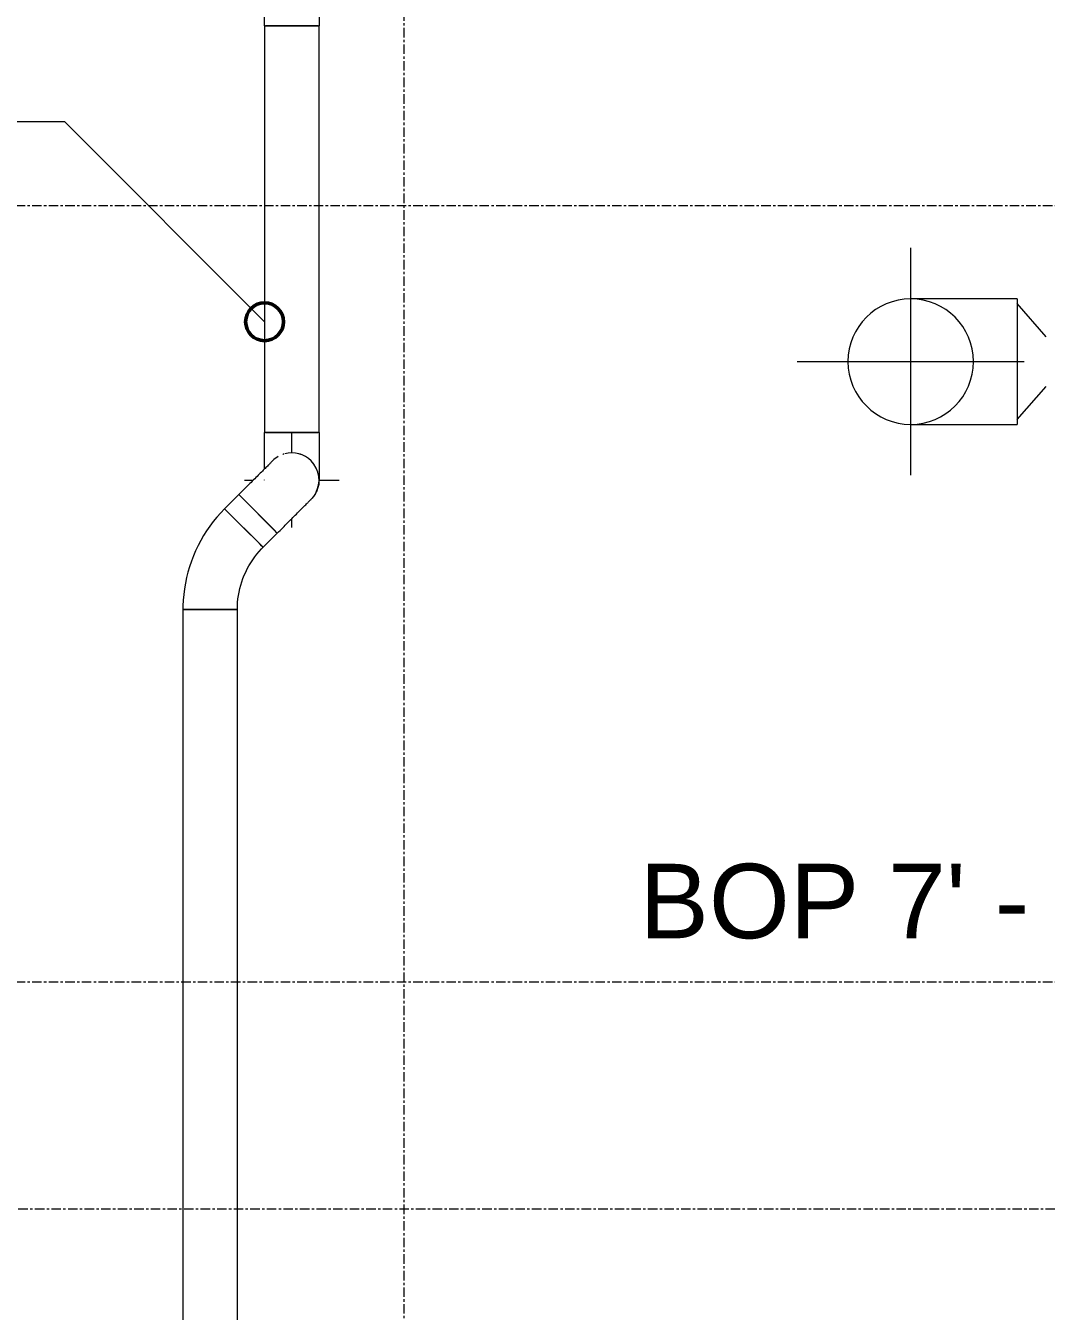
# Model space of a CAD drawing. Header units: inches. Extents: x -3679 to 241, y -496 to 1784.
# Drawn here: x -494 to -440.1, y 546.6 to 614.5 of the extents above; entities that cross this region are included whole.
import ezdxf

# ---------------------------------------------------------------- set-up
doc = ezdxf.new("R2010")
doc.units = ezdxf.units.IN
doc.header["$MEASUREMENT"] = 0
doc.linetypes.add('Grid Line', pattern=[0.875, 0.5, -0.125, 0.125, -0.125])
for name, color, linetype, lineweight in [('G-ANNO-DIMS', 251, 'Continuous', 9), ('P-PIPE', 1, 'Continuous', 9), ('P-PIPE-CNTR', 1, 'Continuous', 9), ('S-GRID', 8, 'Continuous', 9)]:
    doc.layers.add(name, color=color, linetype=linetype, lineweight=lineweight)
doc.styles.add('Arial', font='arial.ttf', dxfattribs={"height": 3.934132})

# ---------------------------------------------------------------- blocks, each defined once
blk = doc.blocks.new('Elbow - Welded - Generic - Standard-V52-SECOND LEVEL')
at = {"layer": 'P-PIPE'}
for p, q in [((-478.495, 616.993), (-478.495, 616.987)), ((-481.177, 614.476), (-481.32, 614.476)), ((-480.651, 614.476), (-481.177, 614.476)), ((-480.304, 614.476), (-480.651, 614.476)), ((-479.932, 614.476), (-480.304, 614.476)), ((-479.56, 614.476), (-479.932, 614.476)), ((-479.214, 614.476), (-479.56, 614.476)), ((-478.916, 614.476), (-479.213, 614.476)), ((-478.688, 614.476), (-478.916, 614.476)), ((-478.544, 614.476), (-478.687, 614.476))]:
    blk.add_line(p, q, dxfattribs=at)
at = {"layer": 'P-PIPE', "flags": 128}
for points in [[(-481.369, 616.995), (-481.368, 617.053), (-481.364, 617.11), (-481.359, 617.167), (-481.351, 617.224), (-481.34, 617.281), (-481.328, 617.337), (-481.313, 617.392), (-481.296, 617.447), (-481.277, 617.502), (-481.256, 617.555), (-481.232, 617.607), (-481.207, 617.659), (-481.179, 617.709), (-481.15, 617.759), (-481.118, 617.807), (-481.085, 617.853), (-481.049, 617.899), (-481.012, 617.943), (-480.974, 617.985), (-480.933, 618.026), (-480.891, 618.065), (-480.848, 618.103), (-480.803, 618.139), (-480.756, 618.172), (-480.708, 618.205), (-480.659, 618.235), (-480.609, 618.263), (-480.558, 618.289), (-480.506, 618.313), (-480.453, 618.335), (-480.399, 618.354), (-480.344, 618.372), (-480.289, 618.387), (-480.233, 618.401), (-480.176, 618.411), (-480.119, 618.42), (-480.062, 618.426), (-480.005, 618.43), (-479.948, 618.432), (-479.932, 618.432)], [(-481.369, 614.476), (-481.369, 614.576), (-481.369, 614.677), (-481.369, 614.777), (-481.369, 614.877), (-481.369, 614.976), (-481.369, 615.075), (-481.369, 615.172), (-481.369, 615.268), (-481.369, 615.363), (-481.369, 615.457), (-481.369, 615.549), (-481.369, 615.639), (-481.369, 615.728), (-481.369, 615.814), (-481.369, 615.898), (-481.369, 615.98), (-481.369, 616.06), (-481.369, 616.137), (-481.369, 616.211), (-481.369, 616.283), (-481.369, 616.352), (-481.369, 616.418), (-481.369, 616.48), (-481.369, 616.54), (-481.369, 616.596), (-481.369, 616.649), (-481.369, 616.698), (-481.369, 616.744), (-481.369, 616.786), (-481.369, 616.824), (-481.369, 616.859), (-481.369, 616.89), (-481.369, 616.916), (-481.369, 616.94), (-481.369, 616.959), (-481.369, 616.974), (-481.369, 616.985), (-481.369, 616.992), (-481.369, 616.995), (-481.369, 616.995)], [(-478.495, 615.561), (-478.495, 615.482), (-478.495, 615.389), (-478.495, 615.294), (-478.495, 615.198), (-478.495, 615.101), (-478.495, 615.003), (-478.495, 614.904), (-478.495, 614.804), (-478.495, 614.704), (-478.495, 614.604), (-478.495, 614.503), (-478.495, 614.476)]]:
    blk.add_lwpolyline(points, dxfattribs=at)
blk = doc.blocks.new('Elbow - Welded - Generic - Standard-V53-SECOND LEVEL')
at = {"layer": 'P-PIPE'}
for p, q in [((-481.32, 593.015), (-481.177, 593.015)), ((-481.177, 593.015), (-480.949, 593.015)), ((-480.948, 593.015), (-480.651, 593.015)), ((-480.651, 593.015), (-480.304, 593.015)), ((-480.304, 593.015), (-479.932, 593.015)), ((-479.932, 593.015), (-479.56, 593.015)), ((-479.56, 593.015), (-479.214, 593.015)), ((-479.213, 593.015), (-478.916, 593.015)), ((-478.916, 593.015), (-478.688, 593.015)), ((-478.687, 593.015), (-478.544, 593.015)), ((-481.369, 590.497), (-481.369, 590.503))]:
    blk.add_line(p, q, dxfattribs=at)
at = {"layer": 'P-PIPE', "flags": 128}
for points in [[(-481.369, 591.088), (-481.369, 591.121), (-481.369, 591.189), (-481.369, 591.26), (-481.369, 591.333), (-481.369, 591.41), (-481.369, 591.489), (-481.369, 591.57), (-481.369, 591.654), (-481.369, 591.739), (-481.369, 591.827), (-481.369, 591.917), (-481.369, 592.009), (-481.369, 592.102), (-481.369, 592.197), (-481.369, 592.293), (-481.369, 592.39), (-481.369, 592.488), (-481.369, 592.587), (-481.369, 592.686), (-481.369, 592.787), (-481.369, 592.887), (-481.369, 592.988), (-481.369, 593.015)], [(-478.495, 593.015), (-478.495, 592.914), (-478.495, 592.814), (-478.495, 592.713), (-478.495, 592.614), (-478.495, 592.514), (-478.495, 592.416), (-478.495, 592.319), (-478.495, 592.222), (-478.495, 592.127), (-478.495, 592.034), (-478.495, 591.942), (-478.495, 591.851), (-478.495, 591.763), (-478.495, 591.677), (-478.495, 591.592), (-478.495, 591.51), (-478.495, 591.431), (-478.495, 591.354), (-478.495, 591.279), (-478.495, 591.207), (-478.495, 591.139), (-478.495, 591.073), (-478.495, 591.01), (-478.495, 590.951), (-478.495, 590.895), (-478.495, 590.842), (-478.495, 590.793), (-478.495, 590.747), (-478.495, 590.705), (-478.495, 590.667), (-478.495, 590.632), (-478.495, 590.601), (-478.495, 590.574), (-478.495, 590.551), (-478.495, 590.532), (-478.495, 590.517), (-478.495, 590.506), (-478.495, 590.499), (-478.495, 590.495), (-478.495, 590.495)], [(-478.495, 590.495), (-478.496, 590.438), (-478.5, 590.38), (-478.505, 590.323), (-478.513, 590.266), (-478.524, 590.21), (-478.536, 590.154), (-478.551, 590.098), (-478.568, 590.043), (-478.587, 589.989), (-478.608, 589.936), (-478.632, 589.883), (-478.657, 589.832), (-478.685, 589.781), (-478.715, 589.732), (-478.746, 589.684), (-478.779, 589.637), (-478.815, 589.592), (-478.852, 589.548), (-478.89, 589.505), (-478.931, 589.464)]]:
    blk.add_lwpolyline(points, dxfattribs=at)
blk = doc.blocks.new('Elbow - Welded - Generic - Standard-V58-SECOND LEVEL')
at = {"layer": 'P-PIPE'}
for p, q in [((-1967.52, 596.988), (-1967.52, 597.131)), ((-1967.52, 596.759), (-1967.52, 596.987)), ((-1967.52, 596.462), (-1967.52, 596.759)), ((-1967.52, 596.115), (-1967.52, 596.461)), ((-1967.52, 595.743), (-1967.52, 596.115)), ((-1967.52, 595.371), (-1967.52, 595.743)), ((-1967.52, 595.024), (-1967.52, 595.371)), ((-1967.52, 594.727), (-1967.52, 595.024)), ((-1967.52, 594.498), (-1967.52, 594.726)), ((-1967.52, 594.355), (-1967.52, 594.498))]:
    blk.add_line(p, q, dxfattribs=at)
at = {"layer": 'P-PIPE', "flags": 128}
for points in [[(-1965, 597.18), (-1965.002, 597.18), (-1965.008, 597.18), (-1965.018, 597.18), (-1965.032, 597.18), (-1965.05, 597.18), (-1965.072, 597.18), (-1965.098, 597.18), (-1965.128, 597.18), (-1965.162, 597.18), (-1965.199, 597.18), (-1965.24, 597.18), (-1965.285, 597.18), (-1965.333, 597.18), (-1965.385, 597.18), (-1965.44, 597.18), (-1965.499, 597.18), (-1965.56, 597.18), (-1965.625, 597.18), (-1965.693, 597.18), (-1965.764, 597.18), (-1965.838, 597.18), (-1965.914, 597.18), (-1965.993, 597.18), (-1966.075, 597.18), (-1966.158, 597.18), (-1966.244, 597.18), (-1966.332, 597.18), (-1966.422, 597.18), (-1966.513, 597.18), (-1966.607, 597.18), (-1966.701, 597.18), (-1966.797, 597.18), (-1966.894, 597.18), (-1966.992, 597.18), (-1967.091, 597.18), (-1967.191, 597.18), (-1967.291, 597.18), (-1967.392, 597.18), (-1967.492, 597.18), (-1967.52, 597.18)], [(-1967.52, 594.306), (-1967.419, 594.306), (-1967.318, 594.306), (-1967.218, 594.306), (-1967.118, 594.306), (-1967.019, 594.306), (-1966.921, 594.306), (-1966.823, 594.306), (-1966.727, 594.306), (-1966.632, 594.306), (-1966.538, 594.306), (-1966.446, 594.306), (-1966.356, 594.306), (-1966.268, 594.306), (-1966.181, 594.306), (-1966.097, 594.306), (-1966.015, 594.306), (-1965.935, 594.306), (-1965.858, 594.306), (-1965.784, 594.306), (-1965.712, 594.306), (-1965.643, 594.306), (-1965.578, 594.306), (-1965.515, 594.306), (-1965.456, 594.306), (-1965.399, 594.306), (-1965.347, 594.306), (-1965.297, 594.306), (-1965.252, 594.306), (-1965.21, 594.306), (-1965.171, 594.306), (-1965.137, 594.306), (-1965.106, 594.306), (-1965.079, 594.306), (-1965.056, 594.306), (-1965.037, 594.306), (-1965.022, 594.306), (-1965.01, 594.306), (-1965.003, 594.306), (-1965, 594.306), (-1965, 594.306)]]:
    blk.add_lwpolyline(points, dxfattribs=at)
at = {"layer": 'P-PIPE'}
for start, end in [(75, 90), (0, 60), (285, 0)]:
    blk.add_arc((-1965, 595.743), 1.437, start, end, dxfattribs=at)
blk = doc.blocks.new('Elbow - Welded - Generic - Standard-1134765-SECOND LEVEL')
at = {"layer": 'P-PIPE'}
for p, q in [((0.8, 2.763), (0.901, 2.662)), ((0.902, 2.662), (1.063, 2.5)), ((1.063, 2.5), (1.273, 2.29)), ((1.274, 2.29), (1.519, 2.045)), ((1.519, 2.045), (2.045, 1.519)), ((-2.52, 1.245), (-2.52, 1.388)), ((2.045, 1.519), (2.29, 1.274)), ((-2.52, 1.017), (-2.52, 1.244)), ((-2.52, 0.719), (-2.52, 1.016)), ((-2.52, 0.372), (-2.52, 0.719)), ((2.29, 1.273), (2.5, 1.063)), ((2.5, 1.063), (2.662, 0.902)), ((2.662, 0.901), (2.763, 0.8)), ((-2.52, -0.372), (-2.52, 0.372)), ((-2.52, -0.719), (-2.52, -0.372)), ((-2.52, -1.016), (-2.52, -0.719)), ((-2.52, -1.244), (-2.52, -1.017)), ((-2.52, -1.388), (-2.52, -1.245))]:
    blk.add_line(p, q, dxfattribs=at)
at = {"layer": 'P-PIPE', "flags": 128}
for points in [[(0.766, 2.798), (0.632, 2.669), (0.493, 2.546), (0.349, 2.428), (0.2, 2.316), (0.047, 2.211), (-0.11, 2.111), (-0.27, 2.018), (-0.435, 1.931), (-0.602, 1.851), (-0.773, 1.778), (-0.947, 1.711), (-1.123, 1.652), (-1.301, 1.6), (-1.481, 1.555), (-1.663, 1.517), (-1.847, 1.486), (-2.031, 1.463), (-2.216, 1.447), (-2.402, 1.439), (-2.52, 1.437)], [(-2.52, -1.437), (-2.219, -1.431), (-1.919, -1.413), (-1.619, -1.383), (-1.322, -1.341), (-1.026, -1.287), (-0.732, -1.221), (-0.441, -1.144), (-0.154, -1.055), (0.129, -0.955), (0.409, -0.843), (0.683, -0.721), (0.953, -0.587), (1.217, -0.443), (1.475, -0.288), (1.726, -0.124), (1.971, 0.051), (2.209, 0.236), (2.439, 0.429), (2.661, 0.632), (2.798, 0.766)]]:
    blk.add_lwpolyline(points, dxfattribs=at)

msp = doc.modelspace()

# ---------------------------------------------------------------- linework, layer by layer
at = {"layer": 'G-ANNO-DIMS'}
for p, q in [((-491.916, 609.403), (-507.977, 609.403)), ((-481.37, 598.856), (-491.916, 609.403))]:
    msp.add_line(p, q, dxfattribs=at)
at = {"layer": 'G-ANNO-DIMS', "lineweight": 50}
msp.add_circle((-481.37, 598.856), 1, dxfattribs=at)
at = {"layer": 'P-PIPE'}
for p, q in [((-481.37, 614.476), (-481.37, 593.015)), ((-481.37, 614.476), (-480.304, 614.476)), ((-480.304, 614.476), (-479.56, 614.476)), ((-479.56, 614.476), (-478.495, 614.476)), ((-478.495, 593.015), (-478.495, 614.476)), ((-441.62, 600.063), (-447.25, 600.063)), ((-441.62, 600.063), (-441.62, 596.75)), ((-440.089, 598.063), (-441.62, 599.813)), ((-441.62, 596.75), (-441.62, 593.437)), ((-441.62, 593.688), (-440.089, 595.438)), ((-447.25, 593.437), (-441.62, 593.437)), ((-480.304, 593.015), (-481.37, 593.015)), ((-479.56, 593.015), (-480.304, 593.015)), ((-478.495, 593.015), (-479.56, 593.015)), ((-482.73, 589.73), (-483.479, 588.981)), ((-482.73, 589.73), (-480.697, 587.697)), ((-481.481, 586.983), (-483.479, 588.981)), ((-481.446, 586.948), (-480.697, 587.697)), ((-481.446, 586.948), (-481.481, 586.983)), ((-485.682, 583.663), (-485.682, 328.992)), ((-485.682, 583.663), (-482.856, 583.663)), ((-482.856, 583.663), (-482.807, 583.663)), ((-482.807, 328.992), (-482.807, 583.663))]:
    msp.add_line(p, q, dxfattribs=at)
for centre, radius, start, end in [((-447.25, 596.75), 3.312, 0, 180), ((-447.25, 596.75), 3.312, 180, 0), ((-479.932, 590.495), 1.437, 107.16016, 109.30995), ((-479.932, 590.495), 1.437, 70.54982, 72.88464), ((-479.932, 590.495), 1.438, 34.5077, 37.75392), ((-479.932, 590.495), 1.438, 322.29806, 325.45727)]:
    msp.add_arc(centre, radius, start, end, dxfattribs=at)
at = {"layer": 'P-PIPE-CNTR'}
for p, q in [((-447.25, 590.75), (-447.25, 602.75)), ((-453.25, 596.75), (-441.25, 596.75)), ((-479.932, 591.932), (-479.932, 592.995)), ((-482.432, 590.495), (-481.964, 590.495)), ((-478.495, 590.495), (-477.432, 590.495)), ((-479.932, 587.995), (-479.932, 588.466))]:
    msp.add_line(p, q, dxfattribs=at)
at = {"layer": 'S-GRID', "linetype": 'Grid Line'}
for p, q in [((-474, -484.257), (-474, 1771.743)), ((-3666.394, 605), (228, 605)), ((-3666.394, 564), (228, 564)), ((228, 552), (-3666.394, 552))]:
    msp.add_line(p, q, dxfattribs=at)

# ---------------------------------------------------------------- block references
at = {"layer": 'P-PIPE'}
for name in ['Elbow - Welded - Generic - Standard-V52-SECOND LEVEL', 'Elbow - Welded - Generic - Standard-V53-SECOND LEVEL']:
    msp.add_blockref(name, (0, 0), dxfattribs=at)
for name, p, rotation in [('Elbow - Welded - Generic - Standard-V58-SECOND LEVEL', (1330.787, 1558.706), 45), ('Elbow - Welded - Generic - Standard-1134765-SECOND LEVEL', (-484.245, 586.183), 225.0000000000019)]:
    msp.add_blockref(name, p, dxfattribs=dict(at, rotation=rotation))

# ---------------------------------------------------------------- texts
at = {"layer": 'G-ANNO-DIMS', "insert": (-461.572, 570.238), "char_height": 3.93413, "width": 35.952, "attachment_point": 1, "line_spacing_factor": 0.938532, "style": 'Arial'}
msp.add_mtext('BOP 7\' - 10"', dxfattribs=at)

doc.saveas('drawing.dxf')
